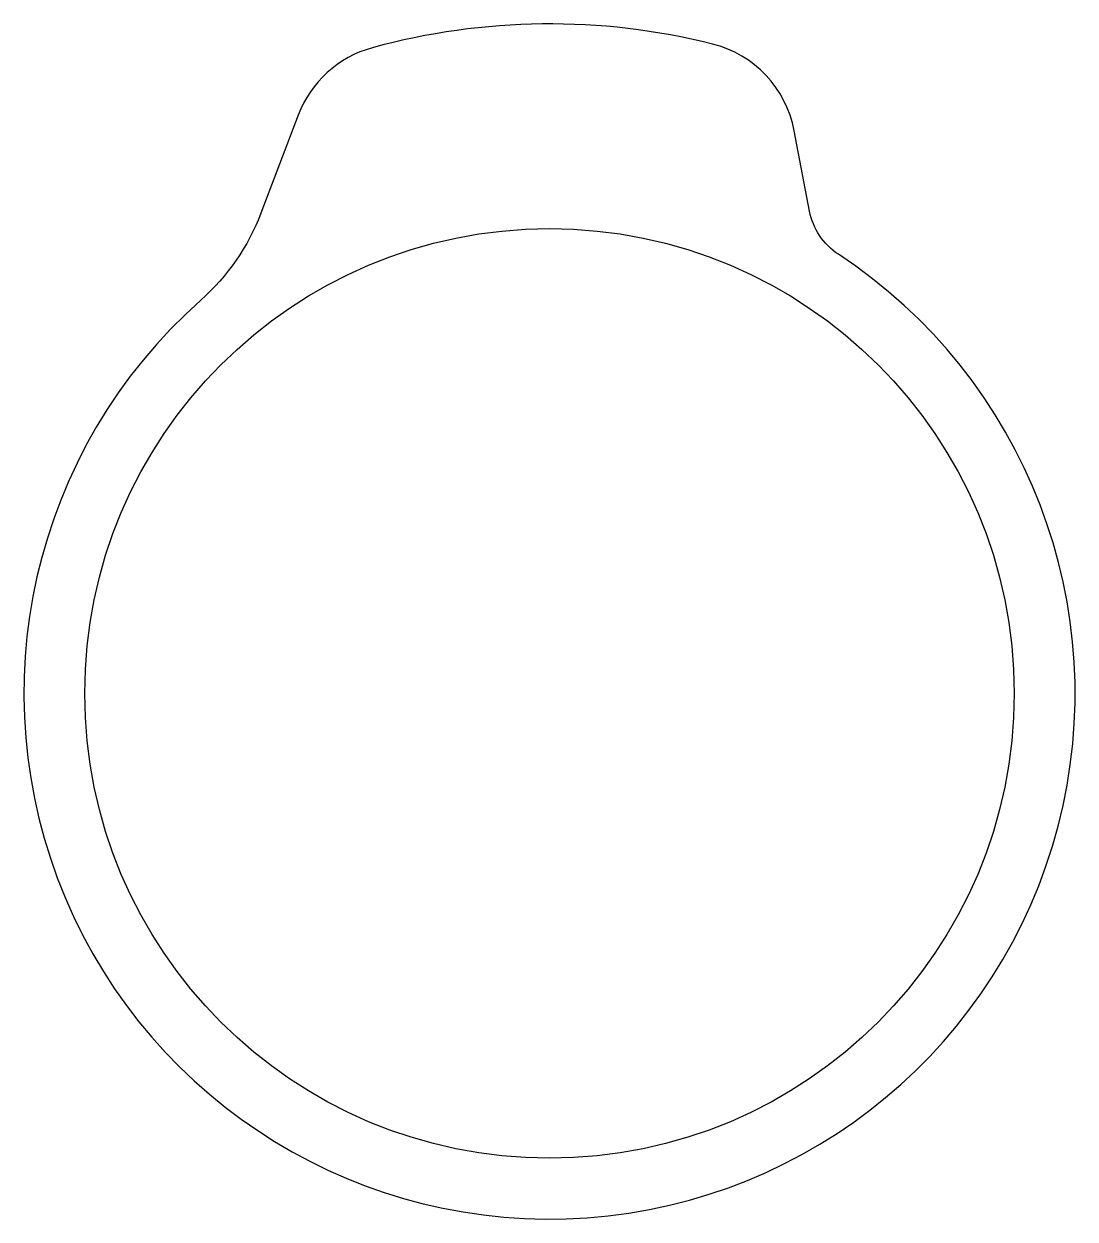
# Model space of a CAD drawing. Extents: x 431.9 to 479.4, y 211.8 to 265.8.
import ezdxf

# ---------------------------------------------------------------- set-up
doc = ezdxf.new("R2010")
doc.units = 0
doc.layers.add('ANA', color=220, linetype='CONTINUOUS')

msp = doc.modelspace()

# ---------------------------------------------------------------- linework, layer by layer
at = {"layer": 'ANA', "color": 0}
msp.add_lwpolyline([(468.735, 255.357, -0.202892), (467.436, 257.302), (466.743, 260.94, 0.292037), (463.049, 264.854, 0.129156), (447.679, 264.687, 0.239139), (444.329, 261.645), (442.639, 257.209, -0.120937), (439.928, 253.287, 2.950403)], format="xyb", close=True, dxfattribs=at)
msp.add_circle((455.682, 235.515), 21, dxfattribs=at)

doc.saveas('drawing.dxf')
